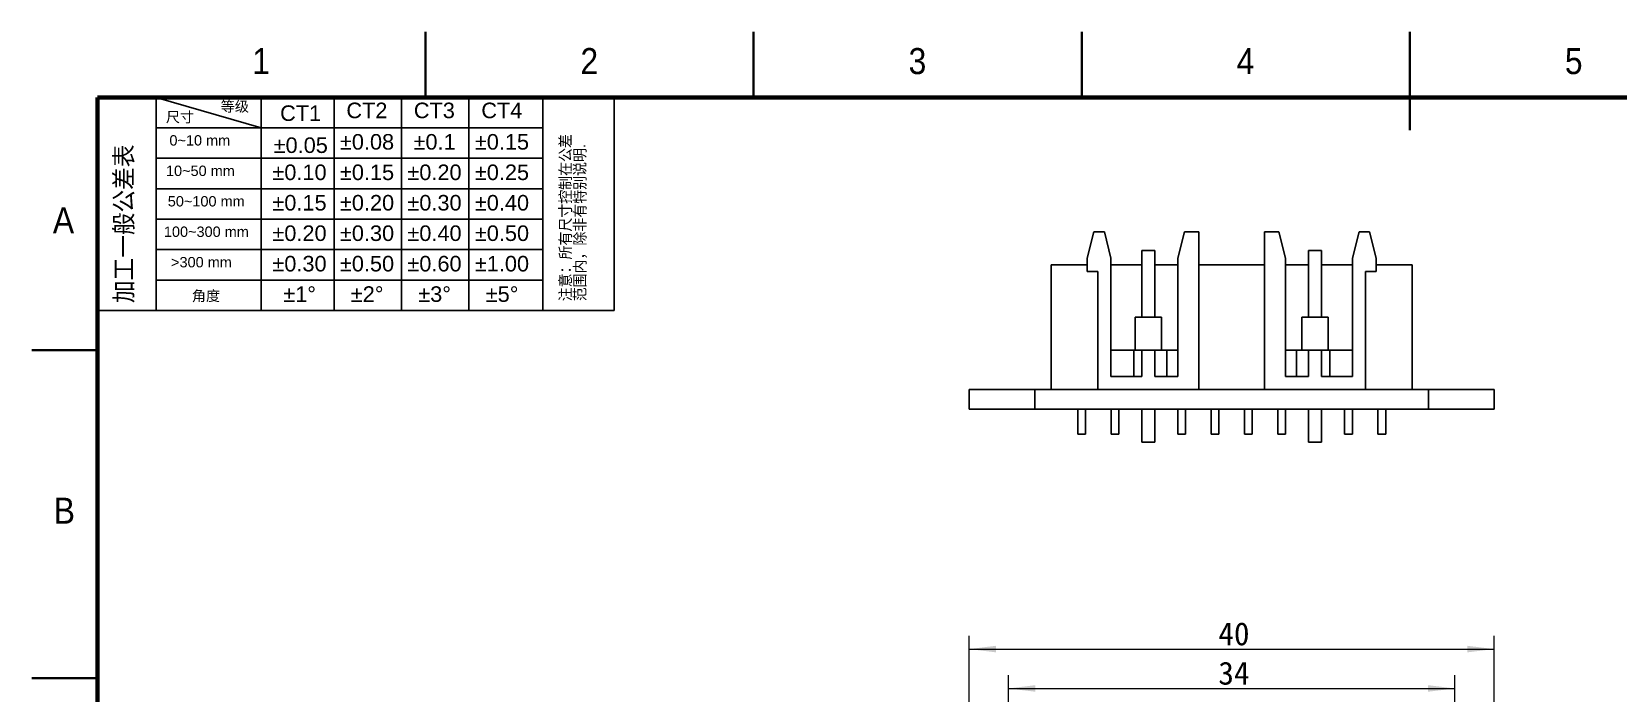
# Model space of a CAD drawing. Header units: millimetres. Extents: x 0 to 210, y 0 to 149.
# Drawn here: x 0 to 120.9, y 98.1 to 148.5 of the extents above; entities that cross this region are included whole.
import ezdxf

# ---------------------------------------------------------------- set-up
doc = ezdxf.new("R2010")
doc.units = ezdxf.units.MM
doc.header["$LTSCALE"] = 0.5
doc.linetypes.add('SLD-实线', pattern=[0])
doc.layers.add('细实线', color=2, linetype='SLD-实线')
doc.layers.add('轮廓粗实线', color=7, linetype='Continuous')
doc.styles.add('SLDTEXTSTYLE0', font='ARIAL.TTF')
doc.styles.add('SLDTEXTSTYLE1', font='ARIAL.TTF', dxfattribs={"bigfont": 'bigfont'})
doc.styles.add('SLDTEXTSTYLE10', font='GOTHIC.TTF', dxfattribs={"width": 0.913})
doc.styles.add('SLDTEXTSTYLE2', font='GOTHIC.TTF', dxfattribs={"width": 0.913, "bigfont": 'bigfont'})
doc.styles.add('SLDTEXTSTYLE4', font='SIMSUN.TTC')
doc.dimstyles.new('SLDDIMSTYLE0', dxfattribs={"dimtxt": 1.75, "dimasz": 2.04, "dimexe": 0, "dimexo": 0.0625, "dimgap": 0.4375, "dimtad": 2, "dimrnd": 1e-09, "dimzin": 12, "dimdsep": 46, "dimtxsty": 'SLDTEXTSTYLE4', "dimsah": 1, "dimcen": 0.09, "dimadec": 0, "dimazin": 3, "dimtfac": 1, "dimtofl": 0, "dimtmove": 0, "dimatfit": 3, "dimfxl": 1, "dimfrac": 2, "dimtolj": 1, "dimtzin": 12, "dimarcsym": 0})

# ---------------------------------------------------------------- blocks, each defined once
blk = doc.blocks.new('SW_NOTE_0')
at = {"layer": '细实线', "color": 0, "linetype": 'SLD-实线', "lineweight": 18, "insert": (0.422, 0.306), "char_height": 0.237, "attachment_point": 2, "style": 'SLDTEXTSTYLE0'}
blk.add_mtext('±0.60', dxfattribs=at)
blk = doc.blocks.new('SW_NOTE_0_1')
at = {"layer": '细实线', "color": 0, "linetype": 'SLD-实线', "lineweight": 18, "insert": (0.422, 0.306), "char_height": 0.237, "attachment_point": 2, "style": 'SLDTEXTSTYLE0'}
blk.add_mtext('±0.40', dxfattribs=at)
blk = doc.blocks.new('SW_NOTE_0_2')
at = {"layer": '细实线', "color": 0, "linetype": 'SLD-实线', "lineweight": 18, "insert": (0.254, 0.306), "char_height": 0.237, "attachment_point": 2, "style": 'SLDTEXTSTYLE0'}
blk.add_mtext('±3°', dxfattribs=at)
blk = doc.blocks.new('SW_NOTE_0_3')
at = {"layer": '细实线', "color": 0, "linetype": 'SLD-实线', "lineweight": 18, "insert": (0.254, 0.306), "char_height": 0.237, "attachment_point": 2, "style": 'SLDTEXTSTYLE0'}
blk.add_mtext('±5°', dxfattribs=at)
blk = doc.blocks.new('SW_NOTE_0_4')
at = {"layer": '细实线', "color": 0, "linetype": 'SLD-实线', "lineweight": 18, "insert": (0.422, 0.306), "char_height": 0.237, "attachment_point": 2, "style": 'SLDTEXTSTYLE0'}
blk.add_mtext('±1.00', dxfattribs=at)
blk = doc.blocks.new('SW_NOTE_0_5')
at = {"layer": '细实线', "color": 0, "linetype": 'SLD-实线', "lineweight": 18, "insert": (0.422, 0.306), "char_height": 0.237, "attachment_point": 2, "style": 'SLDTEXTSTYLE0'}
blk.add_mtext('±0.50', dxfattribs=at)
blk = doc.blocks.new('SW_NOTE_0_6')
at = {"layer": '细实线', "color": 0, "linetype": 'SLD-实线', "lineweight": 18, "insert": (0.422, 0.306), "char_height": 0.237, "attachment_point": 2, "style": 'SLDTEXTSTYLE0'}
blk.add_mtext('±0.20', dxfattribs=at)
blk = doc.blocks.new('SW_NOTE_0_7')
at = {"layer": '细实线', "color": 0, "linetype": 'SLD-实线', "lineweight": 18, "insert": (0.422, 0.306), "char_height": 0.237, "attachment_point": 2, "style": 'SLDTEXTSTYLE0'}
blk.add_mtext('±0.30', dxfattribs=at)
blk = doc.blocks.new('SW_NOTE_0_8')
at = {"layer": '细实线', "color": 0, "linetype": 'SLD-实线', "lineweight": 18, "insert": (0.328, 0.306), "char_height": 0.237, "attachment_point": 2, "style": 'SLDTEXTSTYLE0'}
blk.add_mtext('±0.1', dxfattribs=at)
blk = doc.blocks.new('SW_NOTE_0_9')
at = {"layer": '细实线', "color": 0, "linetype": 'SLD-实线', "lineweight": 18, "insert": (0.422, 0.306), "char_height": 0.237, "attachment_point": 2, "style": 'SLDTEXTSTYLE0'}
blk.add_mtext('±0.15', dxfattribs=at)
blk = doc.blocks.new('SW_NOTE_0_10')
at = {"layer": '细实线', "color": 0, "linetype": 'SLD-实线', "lineweight": 18, "insert": (0.422, 0.306), "char_height": 0.237, "attachment_point": 2, "style": 'SLDTEXTSTYLE0'}
blk.add_mtext('±0.25', dxfattribs=at)
blk = doc.blocks.new('SW_NOTE_0_11')
at = {"layer": '细实线', "color": 0, "linetype": 'SLD-实线', "lineweight": 18, "insert": (0.422, 0.306), "char_height": 0.237, "attachment_point": 2, "style": 'SLDTEXTSTYLE0'}
blk.add_mtext('±0.40', dxfattribs=at)
blk = doc.blocks.new('SW_NOTE_0_12')
at = {"layer": '细实线', "color": 0, "linetype": 'SLD-实线', "lineweight": 18, "insert": (0.316, 0.306), "char_height": 0.237, "attachment_point": 2, "style": 'SLDTEXTSTYLE0'}
blk.add_mtext('CT3', dxfattribs=at)
blk = doc.blocks.new('SW_NOTE_0_13')
at = {"layer": '细实线', "color": 0, "linetype": 'SLD-实线', "lineweight": 18, "insert": (0.316, 0.306), "char_height": 0.237, "attachment_point": 2, "style": 'SLDTEXTSTYLE0'}
blk.add_mtext('CT4', dxfattribs=at)
blk = doc.blocks.new('SW_NOTE_0_14')
at = {"layer": '细实线', "color": 0, "linetype": 'SLD-实线', "lineweight": 18, "insert": (0.422, 0.306), "char_height": 0.237, "attachment_point": 2, "style": 'SLDTEXTSTYLE0'}
blk.add_mtext('±0.10', dxfattribs=at)
blk = doc.blocks.new('SW_NOTE_0_15')
at = {"layer": '细实线', "color": 0, "linetype": 'SLD-实线', "lineweight": 18, "insert": (0.422, 0.306), "char_height": 0.237, "attachment_point": 2, "style": 'SLDTEXTSTYLE0'}
blk.add_mtext('±0.15', dxfattribs=at)
blk = doc.blocks.new('SW_NOTE_0_16')
at = {"layer": '细实线', "color": 0, "linetype": 'SLD-实线', "lineweight": 18, "insert": (0.422, 0.306), "char_height": 0.237, "attachment_point": 2, "style": 'SLDTEXTSTYLE0'}
blk.add_mtext('±0.05', dxfattribs=at)
blk = doc.blocks.new('SW_NOTE_0_17')
at = {"layer": '细实线', "color": 0, "linetype": 'SLD-实线', "lineweight": 18, "insert": (0.422, 0.306), "char_height": 0.237, "attachment_point": 2, "style": 'SLDTEXTSTYLE0'}
blk.add_mtext('±0.30', dxfattribs=at)
blk = doc.blocks.new('SW_NOTE_0_18')
at = {"layer": '细实线', "color": 0, "linetype": 'SLD-实线', "lineweight": 18, "insert": (0.422, 0.306), "char_height": 0.237, "attachment_point": 2, "style": 'SLDTEXTSTYLE0'}
blk.add_mtext('±0.20', dxfattribs=at)
blk = doc.blocks.new('SW_NOTE_0_19')
at = {"layer": '细实线', "color": 0, "linetype": 'SLD-实线', "lineweight": 18, "insert": (0.471, 0.204), "char_height": 0.158, "attachment_point": 2, "style": 'SLDTEXTSTYLE0'}
blk.add_mtext('>300 mm', dxfattribs=at)
blk = doc.blocks.new('SW_NOTE_0_20')
at = {"layer": '细实线', "color": 0, "linetype": 'SLD-实线', "lineweight": 18, "insert": (0.659, 0.204), "char_height": 0.158, "attachment_point": 2, "style": 'SLDTEXTSTYLE0'}
blk.add_mtext('100~300 mm', dxfattribs=at)
blk = doc.blocks.new('SW_NOTE_0_21')
at = {"layer": '细实线', "color": 0, "linetype": 'SLD-实线', "lineweight": 18, "insert": (0.229, 0.204), "char_height": 0.158, "attachment_point": 2, "style": 'SLDTEXTSTYLE1'}
blk.add_mtext('角度', dxfattribs=at)
blk = doc.blocks.new('SW_NOTE_0_22')
at = {"layer": '细实线', "color": 0, "linetype": 'SLD-实线', "lineweight": 18, "insert": (0.534, 0.204), "char_height": 0.158, "attachment_point": 2, "style": 'SLDTEXTSTYLE0'}
blk.add_mtext('10~50 mm', dxfattribs=at)
blk = doc.blocks.new('SW_NOTE_0_23')
at = {"layer": '细实线', "color": 0, "linetype": 'SLD-实线', "lineweight": 18, "insert": (0.596, 0.204), "char_height": 0.158, "attachment_point": 2, "style": 'SLDTEXTSTYLE0'}
blk.add_mtext('50~100 mm', dxfattribs=at)
blk = doc.blocks.new('SW_NOTE_0_24')
at = {"layer": '细实线', "color": 0, "linetype": 'SLD-实线', "lineweight": 18, "insert": (0.471, 0.204), "char_height": 0.158, "attachment_point": 2, "style": 'SLDTEXTSTYLE0'}
blk.add_mtext('0~10 mm', dxfattribs=at)
blk = doc.blocks.new('SW_NOTE_0_25')
at = {"layer": '细实线', "color": 0, "linetype": 'SLD-实线', "lineweight": 18, "insert": (0, 0.204), "char_height": 0.158, "attachment_point": 1, "style": 'SLDTEXTSTYLE1'}
blk.add_mtext('尺寸', dxfattribs=at)
blk = doc.blocks.new('SW_NOTE_0_26')
at = {"layer": '细实线', "color": 0, "linetype": 'SLD-实线', "lineweight": 18, "insert": (0, 0.204), "char_height": 0.158, "attachment_point": 1, "style": 'SLDTEXTSTYLE1'}
blk.add_mtext('等级', dxfattribs=at)
blk = doc.blocks.new('SW_NOTE_0_27')
at = {"layer": '细实线', "color": 0, "linetype": 'SLD-实线', "lineweight": 18, "insert": (0.254, 0.306), "char_height": 0.237, "attachment_point": 2, "style": 'SLDTEXTSTYLE0'}
blk.add_mtext('±2°', dxfattribs=at)
blk = doc.blocks.new('SW_NOTE_0_28')
at = {"layer": '细实线', "color": 0, "linetype": 'SLD-实线', "lineweight": 18, "insert": (0.254, 0.306), "char_height": 0.237, "attachment_point": 2, "style": 'SLDTEXTSTYLE0'}
blk.add_mtext('±1°', dxfattribs=at)
blk = doc.blocks.new('SW_NOTE_0_29')
at = {"layer": '细实线', "color": 0, "linetype": 'SLD-实线', "lineweight": 18, "insert": (0.422, 0.306), "char_height": 0.237, "attachment_point": 2, "style": 'SLDTEXTSTYLE0'}
blk.add_mtext('±0.50', dxfattribs=at)
blk = doc.blocks.new('SW_NOTE_0_30')
at = {"layer": '细实线', "color": 0, "linetype": 'SLD-实线', "lineweight": 18, "insert": (0.422, 0.306), "char_height": 0.237, "attachment_point": 2, "style": 'SLDTEXTSTYLE0'}
blk.add_mtext('±0.30', dxfattribs=at)
blk = doc.blocks.new('SW_NOTE_0_31')
at = {"layer": '细实线', "color": 0, "linetype": 'SLD-实线', "lineweight": 18, "insert": (0.422, 0.306), "char_height": 0.237, "attachment_point": 2, "style": 'SLDTEXTSTYLE0'}
blk.add_mtext('±0.08', dxfattribs=at)
blk = doc.blocks.new('SW_NOTE_0_32')
at = {"layer": '细实线', "color": 0, "linetype": 'SLD-实线', "lineweight": 18, "insert": (0.422, 0.306), "char_height": 0.237, "attachment_point": 2, "style": 'SLDTEXTSTYLE0'}
blk.add_mtext('±0.15', dxfattribs=at)
blk = doc.blocks.new('SW_NOTE_0_33')
at = {"layer": '细实线', "color": 0, "linetype": 'SLD-实线', "lineweight": 18, "insert": (0.422, 0.306), "char_height": 0.237, "attachment_point": 2, "style": 'SLDTEXTSTYLE0'}
blk.add_mtext('±0.20', dxfattribs=at)
blk = doc.blocks.new('SW_NOTE_0_34')
at = {"layer": '细实线', "color": 0, "linetype": 'SLD-实线', "lineweight": 18, "insert": (0.316, 0.306), "char_height": 0.237, "attachment_point": 2, "style": 'SLDTEXTSTYLE0'}
blk.add_mtext('CT1', dxfattribs=at)
blk = doc.blocks.new('SW_NOTE_0_35')
at = {"layer": '细实线', "color": 0, "linetype": 'SLD-实线', "lineweight": 18, "insert": (0.316, 0.306), "char_height": 0.237, "attachment_point": 2, "style": 'SLDTEXTSTYLE0'}
blk.add_mtext('CT2', dxfattribs=at)
blk = doc.blocks.new('SW_NOTE_0_36')
at = {"layer": '细实线', "color": 0, "linetype": 'SLD-实线', "lineweight": 18, "insert": (-0.354, 0), "char_height": 0.277, "attachment_point": 1, "rotation": 90, "style": 'SLDTEXTSTYLE2'}
blk.add_mtext('加工一般公差表', dxfattribs=at)
blk = doc.blocks.new('SW_NOTE_0_37')
at = {"layer": '细实线', "color": 0, "linetype": 'SLD-实线', "lineweight": 18, "char_height": 0.17045, "attachment_point": 1, "rotation": 90, "style": 'SLDTEXTSTYLE2'}
for s, insert in [('注意：所有尺寸控制在公差', (-0.218, 0)), ('范围内，除非有特别说明.', (0.003, 0))]:
    blk.add_mtext(s, dxfattribs=dict(at, insert=insert))
blk = doc.blocks.new('公差尺寸表')
blk.add_line((0, 0), (0, -3.247))
at = {"layer": '细实线', "color": 7}
for p, q in [((7.877, 0), (0, 0)), ((0.898, 0), (2.494, -0.464)), ((0.898, -3.247), (0.898, 0)), ((2.494, -3.247), (2.494, 0)), ((3.606, -3.247), (3.606, 0)), ((4.634, -3.247), (4.634, 0)), ((4.943, 0), (7.529, 0)), ((5.662, -3.247), (5.662, 0)), ((6.787, -3.247), (6.787, 0)), ((7.877, -3.247), (7.877, 0)), ((6.787, -0.464), (0.898, -0.464)), ((6.787, -0.928), (0.898, -0.928)), ((6.787, -1.392), (0.898, -1.392)), ((6.787, -1.856), (0.898, -1.856)), ((6.787, -2.319), (0.898, -2.319)), ((6.787, -2.783), (0.898, -2.783)), ((7.877, -3.247), (0, -3.247))]:
    blk.add_line(p, q, dxfattribs=at)
at = {"layer": '细实线', "color": 7, "linetype": 'SLD-实线', "lineweight": 18}
for name, p in [('SW_NOTE_0_25', (1.044, -0.425)), ('SW_NOTE_0_26', (1.879, -0.263)), ('SW_NOTE_0_34', (2.781, -0.428)), ('SW_NOTE_0_35', (3.791, -0.386)), ('SW_NOTE_0_12', (4.819, -0.386)), ('SW_NOTE_0_13', (5.847, -0.386)), ('SW_NOTE_0_24', (1.09, -0.78)), ('SW_NOTE_0_16', (2.677, -0.916)), ('SW_NOTE_0_31', (3.687, -0.865)), ('SW_NOTE_0_8', (4.81, -0.865)), ('SW_NOTE_0_9', (5.743, -0.865)), ('SW_NOTE_0_37', (7.264, -3.107)), ('SW_NOTE_0_36', (0.617, -3.134)), ('SW_NOTE_0_22', (1.036, -1.244)), ('SW_NOTE_0_14', (2.658, -1.329)), ('SW_NOTE_0_32', (3.687, -1.329)), ('SW_NOTE_0_6', (4.715, -1.329)), ('SW_NOTE_0_10', (5.743, -1.329)), ('SW_NOTE_0_23', (1.063, -1.708)), ('SW_NOTE_0_15', (2.658, -1.793)), ('SW_NOTE_0_33', (3.687, -1.793)), ('SW_NOTE_0_7', (4.715, -1.793)), ('SW_NOTE_0_11', (5.743, -1.793)), ('SW_NOTE_0_20', (1.002, -2.172)), ('SW_NOTE_0_18', (2.658, -2.257)), ('SW_NOTE_0_30', (3.687, -2.257)), ('SW_NOTE_0_1', (4.715, -2.257)), ('SW_NOTE_0_5', (5.743, -2.257)), ('SW_NOTE_0_17', (2.658, -2.721)), ('SW_NOTE_0_29', (3.687, -2.721)), ('SW_NOTE_0', (4.715, -2.721)), ('SW_NOTE_0_4', (5.743, -2.721)), ('SW_NOTE_0_19', (1.115, -2.636)), ('SW_NOTE_0_28', (2.828, -3.185)), ('SW_NOTE_0_27', (3.857, -3.185)), ('SW_NOTE_0_2', (4.885, -3.185)), ('SW_NOTE_0_3', (5.913, -3.185)), ('SW_NOTE_0_21', (1.426, -3.149))]:
    blk.add_blockref(name, p, dxfattribs=at)
blk = doc.blocks.new('_D_1')
at = {"color": 7, "linetype": 'SLD-实线', "lineweight": 18, "true_color": 0xffffff}
for p, q in [((71.42, 88.72), (71.42, 102.47)), ((111.42, 88.72), (111.42, 102.47)), ((71.42, 101.47), (111.42, 101.47))]:
    blk.add_line(p, q, dxfattribs=at)
for points in [[(71.42, 101.47), (73.46, 101.22), (73.46, 101.72)], [(111.42, 101.47), (109.38, 101.72), (109.38, 101.22)]]:
    blk.add_solid(points, dxfattribs=at)
at = {"color": 7, "linetype": 'SLD-实线', "lineweight": 18, "true_color": 0xffffff, "insert": (90.4, 103.51), "char_height": 1.75, "attachment_point": 1, "style": 'SLDTEXTSTYLE4'}
blk.add_mtext('40', dxfattribs=at)
blk = doc.blocks.new('_D_3')
at = {"color": 7, "linetype": 'SLD-实线', "lineweight": 18, "true_color": 0xffffff}
for p, q in [((74.42, 85.72), (74.42, 99.47)), ((108.42, 85.72), (108.42, 99.47)), ((74.42, 98.47), (108.42, 98.47))]:
    blk.add_line(p, q, dxfattribs=at)
for points in [[(74.42, 98.47), (76.46, 98.22), (76.46, 98.72)], [(108.42, 98.47), (106.38, 98.72), (106.38, 98.22)]]:
    blk.add_solid(points, dxfattribs=at)
at = {"color": 7, "linetype": 'SLD-实线', "lineweight": 18, "true_color": 0xffffff, "insert": (90.4, 100.51), "char_height": 1.75, "attachment_point": 1, "style": 'SLDTEXTSTYLE4'}
blk.add_mtext('34', dxfattribs=at)

msp = doc.modelspace()

# ---------------------------------------------------------------- linework, layer by layer
at = {"color": 7, "linetype": 'SLD-实线', "lineweight": 35}
for p, q in [((30, 143.5), (30, 148.5)), ((55, 143.5), (55, 148.5)), ((80, 143.5), (80, 148.5)), ((105, 143.5), (105, 148.5)), ((105, 148.5), (105, 141)), ((5, 124.25), (0, 124.25)), ((5, 99.25), (0, 99.25))]:
    msp.add_line(p, q, dxfattribs=at)
at = {"color": 7, "linetype": 'SLD-实线', "lineweight": 70}
for p, q in [((5, 5), (5, 143.5)), ((5, 143.5), (205, 143.5))]:
    msp.add_line(p, q, dxfattribs=at)
at = {"layer": '轮廓粗实线'}
for p, q in [((80.923, 133.245), (80.423, 131.245)), ((81.723, 133.245), (80.923, 133.245)), ((82.223, 131.245), (81.723, 133.245)), ((87.823, 133.245), (87.323, 131.245)), ((88.923, 133.245), (87.823, 133.245)), ((88.923, 121.245), (88.923, 133.245)), ((93.923, 121.245), (93.923, 133.245)), ((93.923, 133.245), (95.023, 133.245)), ((95.023, 133.245), (95.523, 131.245)), ((100.623, 131.245), (101.123, 133.245)), ((101.123, 133.245), (101.923, 133.245)), ((101.923, 133.245), (102.423, 131.245)), ((84.573, 131.845), (85.573, 131.845)), ((84.573, 131.845), (84.573, 126.745)), ((85.573, 131.845), (85.573, 126.745)), ((97.273, 131.845), (98.273, 131.845)), ((97.273, 131.845), (97.273, 126.745)), ((98.273, 131.845), (98.273, 126.745)), ((77.673, 130.745), (77.673, 121.245)), ((77.673, 130.745), (80.423, 130.745)), ((80.423, 131.245), (80.423, 130.245)), ((82.223, 122.245), (82.223, 131.245)), ((82.223, 130.745), (84.573, 130.745)), ((85.573, 130.745), (87.323, 130.745)), ((87.323, 131.245), (87.323, 122.245)), ((88.923, 130.745), (93.923, 130.745)), ((95.523, 131.245), (95.523, 122.245)), ((95.523, 130.745), (97.273, 130.745)), ((98.273, 130.745), (100.623, 130.745)), ((100.623, 122.245), (100.623, 131.245)), ((102.423, 131.245), (102.423, 130.245)), ((102.423, 130.745), (105.173, 130.745)), ((105.173, 130.745), (105.173, 121.245)), ((80.423, 130.245), (81.223, 130.245)), ((81.223, 130.245), (81.223, 121.245)), ((102.423, 130.245), (101.623, 130.245)), ((101.623, 130.245), (101.623, 121.245)), ((84.073, 126.745), (84.073, 124.245)), ((84.073, 126.745), (86.073, 126.745)), ((86.073, 124.245), (86.073, 126.745)), ((96.773, 126.745), (96.773, 124.245)), ((96.773, 126.745), (98.773, 126.745)), ((98.773, 124.245), (98.773, 126.745)), ((82.223, 124.245), (83.955, 124.245)), ((83.955, 122.245), (83.955, 124.245)), ((83.955, 124.245), (84.573, 124.245)), ((84.573, 124.245), (84.573, 122.245)), ((84.573, 124.245), (85.573, 124.245)), ((85.573, 124.245), (85.573, 122.245)), ((85.573, 124.245), (86.488, 124.245)), ((86.488, 122.245), (86.488, 124.245)), ((87.323, 124.245), (86.488, 124.245)), ((96.359, 124.245), (95.523, 124.245)), ((96.359, 124.245), (96.359, 122.245)), ((96.359, 124.245), (97.273, 124.245)), ((97.273, 124.245), (97.273, 122.245)), ((98.273, 124.245), (97.273, 124.245)), ((98.273, 124.245), (98.273, 122.245)), ((98.273, 124.245), (98.891, 124.245)), ((98.891, 122.245), (98.891, 124.245)), ((100.623, 124.245), (98.891, 124.245)), ((84.573, 122.245), (82.223, 122.245)), ((87.323, 122.245), (85.573, 122.245)), ((95.523, 122.245), (97.273, 122.245)), ((98.273, 122.245), (100.623, 122.245)), ((71.423, 121.145), (71.423, 121.245)), ((71.423, 121.245), (76.423, 121.245)), ((71.423, 119.845), (71.423, 121.145)), ((76.423, 121.245), (76.423, 119.745)), ((106.423, 121.245), (76.423, 121.245)), ((106.423, 119.745), (106.423, 121.245)), ((106.423, 121.245), (111.423, 121.245)), ((111.423, 121.245), (111.423, 121.145)), ((111.423, 121.145), (111.423, 119.845)), ((71.423, 119.745), (71.423, 119.845)), ((76.423, 119.745), (71.423, 119.745)), ((106.423, 119.745), (76.423, 119.745)), ((79.693, 119.745), (79.693, 117.845)), ((80.293, 119.745), (80.293, 117.845)), ((82.233, 119.745), (82.233, 117.845)), ((82.833, 119.745), (82.833, 117.845)), ((84.573, 119.745), (84.573, 117.245)), ((85.573, 119.745), (85.573, 117.245)), ((87.313, 119.745), (87.313, 117.845)), ((87.913, 119.745), (87.913, 117.845)), ((89.853, 119.745), (89.853, 117.845)), ((90.453, 119.745), (90.453, 117.845)), ((92.393, 119.745), (92.393, 117.845)), ((92.993, 119.745), (92.993, 117.845)), ((94.933, 119.745), (94.933, 117.845)), ((95.533, 119.745), (95.533, 117.845)), ((97.273, 119.745), (97.273, 117.245)), ((98.273, 119.745), (98.273, 117.245)), ((100.013, 119.745), (100.013, 117.845)), ((100.613, 119.745), (100.613, 117.845)), ((102.553, 119.745), (102.553, 117.845)), ((103.153, 119.745), (103.153, 117.845)), ((111.423, 119.745), (106.423, 119.745)), ((111.423, 119.845), (111.423, 119.745)), ((80.293, 117.845), (79.693, 117.845)), ((82.833, 117.845), (82.233, 117.845)), ((87.913, 117.845), (87.313, 117.845)), ((90.453, 117.845), (89.853, 117.845)), ((92.993, 117.845), (92.393, 117.845)), ((95.533, 117.845), (94.933, 117.845)), ((100.613, 117.845), (100.013, 117.845)), ((103.153, 117.845), (102.553, 117.845)), ((84.573, 117.245), (85.573, 117.245)), ((97.273, 117.245), (98.273, 117.245))]:
    msp.add_line(p, q, dxfattribs=at)

# ---------------------------------------------------------------- block references
at = {"color": 7, "linetype": 'Continuous', "xscale": 5, "yscale": 5, "zscale": 5}
msp.add_blockref('公差尺寸表', (5, 143.5), dxfattribs=at)

# ---------------------------------------------------------------- texts
at = {"color": 7, "linetype": 'Continuous', "lineweight": 0, "char_height": 1.984, "attachment_point": 2, "style": 'SLDTEXTSTYLE10'}
for s, insert in [('1', (17.48, 147.257)), ('2', (42.48, 147.257)), ('3', (67.48, 147.257)), ('4', (92.48, 147.257)), ('5', (117.48, 147.257)), ('A', (2.42, 135.132)), ('B', (2.485, 113.007))]:
    msp.add_mtext(s, dxfattribs=dict(at, insert=insert))

# ---------------------------------------------------------------- dimensions: what is measured, and where the dimension line sits
at = {"color": 7, "linetype": 'SLD-实线', "lineweight": 18, "true_color": 0xffffff}
for base, p1, p2, picture, middle in [((111.423, 101.469), (71.423, 88.469), (111.423, 88.469), '_D_1', (91.423, 101.469)), ((108.423, 98.469), (74.423, 85.469), (108.423, 85.469), '_D_3', (91.423, 98.469))]:
    dim = msp.add_linear_dim(base=base, p1=p1, p2=p2, dimstyle='SLDDIMSTYLE0', dxfattribs=at)
    dim.commit()
    dim.dimension.update_dxf_attribs({"geometry": picture, "text_midpoint": middle, "dimtype": 160})

doc.saveas('drawing.dxf')
